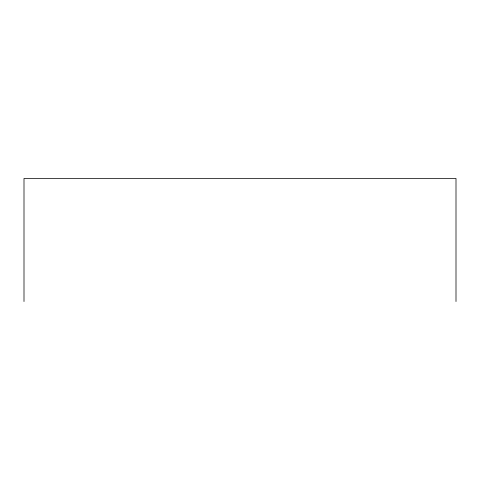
<?xml version="1.0" encoding="UTF-8"?>
<svg xmlns="http://www.w3.org/2000/svg" width="480" height="480" viewBox="0 0 480 480"><rect width="100%" height="100%" fill="white"/><g stroke="black" fill="none" stroke-linecap="round" stroke-linejoin="round"><path stroke-width="0.72" d="M456 301.536L456 178.464L24 178.464L24 301.536"/></g></svg>
